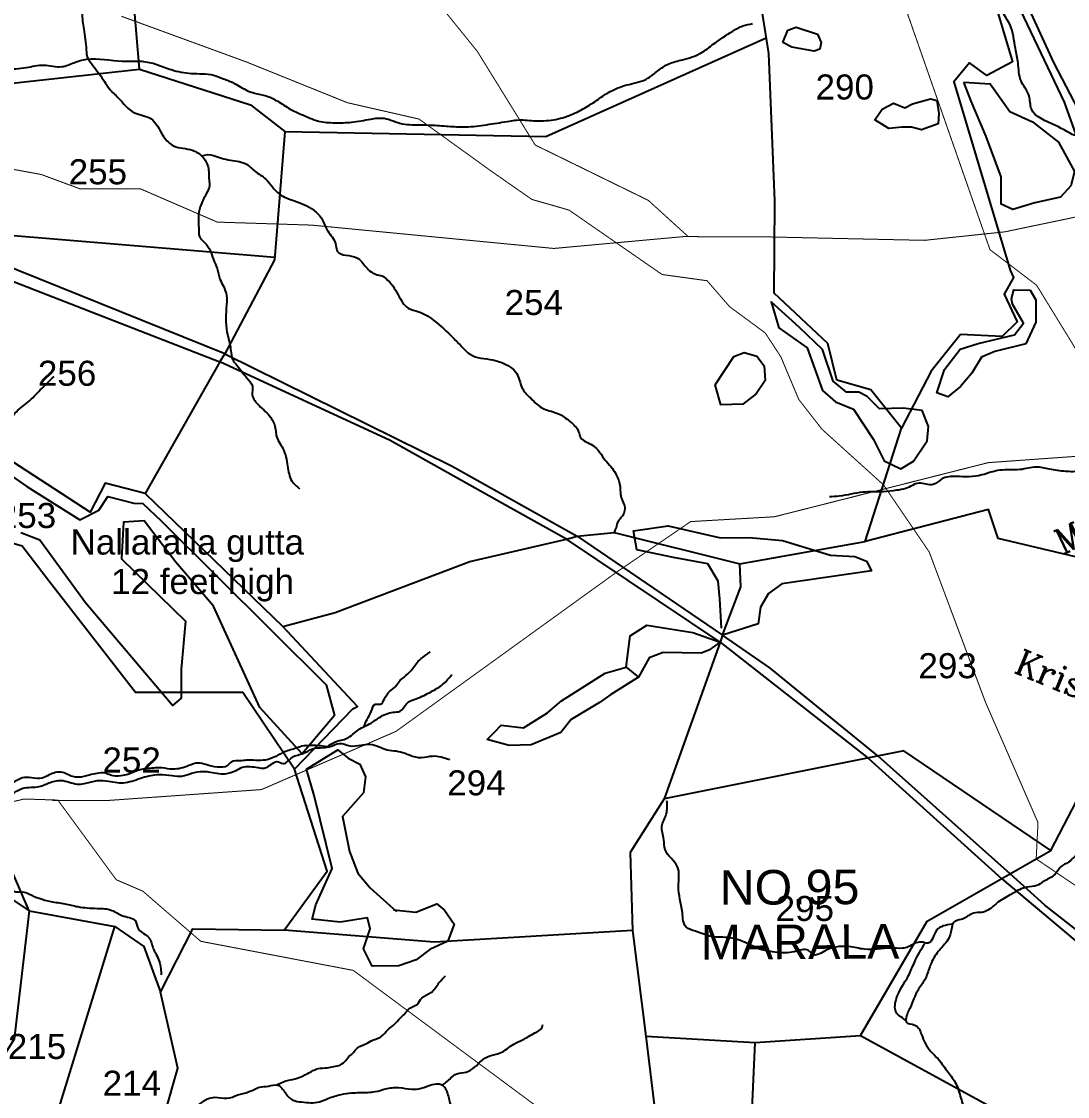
# Model space of a CAD drawing. Header units: feet. Extents: x 812574 to 820018, y 1579761 to 1589140.
# Drawn here: x 816486 to 817530, y 1583752 to 1584825 of the extents above; entities that cross this region are included whole.
import ezdxf
from ezdxf.enums import TextEntityAlignment as Align

# ---------------------------------------------------------------- set-up
doc = ezdxf.new("R2010")
doc.units = ezdxf.units.FT
doc.header["$LTSCALE"] = 15
doc.header["$MEASUREMENT"] = 0
doc.linetypes.add('HIDDEN2', pattern=[0.1875, 0.125, -0.0625])
for name, color, linetype in [('HILL', 17, 'Continuous'), ('PLOT', 7, 'Continuous'), ('PLOT NO', 7, 'Continuous'), ('ROADS', 6, 'Continuous'), ('TANKS-STREAM', 4, 'Continuous'), ('TEXT', 1, 'Continuous')]:
    doc.layers.add(name, color=color, linetype=linetype)
doc.styles.add('section', font='complex.shx', dxfattribs={"height": 1.6})
doc.styles.get("Standard").update_dxf_attribs({"font": 'arial.ttf'})
doc.linetypes.add('DOTS', pattern='A,1e-06,-3,["●",Standard,S=3,R=0,X=-1.25,Y=-1.25],-3', length=6.000001)

msp = doc.modelspace()

# ---------------------------------------------------------------- linework, layer by layer
at = {"layer": 'HILL'}
for points in [[(817544.7, 1584728.9), (817516.3, 1584783.6), (817459.6, 1584907.1), (817422.3, 1584976.3), (817299.7, 1585120.9), (817237.9, 1585172.6), (817226, 1585194.2), (817237.4, 1585224.4), (817301.8, 1585299.5), (817338.8, 1585340.5), (817381.9, 1585371.9), (817494.2, 1585409.5), (817572.5, 1585402.3)], [(817245.8, 1584803.8), (817250.7, 1584816.1), (817259.1, 1584819), (817280.5, 1584811.9), (817284.1, 1584803.8), (817282.8, 1584797), (817277.2, 1584795), (817254.9, 1584799.2), (817245.8, 1584803.8)], [(817426.3, 1584764), (817452.6, 1584762.5), (817472.2, 1584734.8), (817494.9, 1584724.6), (817520.7, 1584704.3), (817536.8, 1584674.9), (817533.3, 1584660.6), (817522.8, 1584649.5), (817497.4, 1584643.7), (817475.2, 1584637.2), (817463.8, 1584642.5), (817463.5, 1584669.6), (817448.6, 1584709.9), (817433.7, 1584745.1), (817426.3, 1584764)], [(817345, 1584737.1), (817356.4, 1584743), (817367.4, 1584738.6), (817375.2, 1584742.6), (817393.2, 1584747.4), (817399.4, 1584745.9), (817401.6, 1584733), (817400.9, 1584722.4), (817384.3, 1584716.5), (817374.1, 1584719.1), (817364.9, 1584719.1), (817351.6, 1584718), (817337.7, 1584726.4), (817345, 1584737.1)], [(817423.1, 1584460.6), (817410.3, 1584450), (817399.5, 1584454.1), (817407.2, 1584477.3), (817422.9, 1584497.6), (817440.7, 1584503.3), (817476.8, 1584512.1), (817485.8, 1584523.8), (817475.1, 1584542.6), (817473.9, 1584547.8), (817476.2, 1584556.8), (817492.7, 1584556.5), (817498.1, 1584547.1), (817498.3, 1584524.5), (817488.2, 1584502.9), (817457.3, 1584495.5), (817444.2, 1584489.6), (817434.5, 1584473.9), (817423.1, 1584460.6)], [(817262.5, 1584519.3), (817234.1, 1584544.8), (817241.7, 1584519), (817270.1, 1584498.9), (817285.5, 1584456.4), (817298.3, 1584445.3), (817316.3, 1584437.7), (817336.3, 1584407.6), (817346.9, 1584386.3), (817363.7, 1584378.3), (817376.3, 1584386.1), (817389.8, 1584406.4), (817391, 1584420.4), (817384.8, 1584436.5), (817365.9, 1584438.8), (817342.4, 1584438.1), (817330.1, 1584450.4), (817321.6, 1584454.9), (817309.3, 1584454.7), (817296, 1584465.7), (817285.3, 1584497.4), (817262.5, 1584519.3)], [(817178.4, 1584462.2), (817196.9, 1584490.5), (817207.2, 1584494.4), (817220, 1584490.9), (817227.3, 1584481.1), (817228.2, 1584466.5), (817219.2, 1584453.2), (817205.9, 1584443), (817184, 1584442.1), (817178.4, 1584462.2)], [(816459.6, 1584382.6), (816491.7, 1584360.7), (816544.6, 1584327.4), (816563.6, 1584337), (816572.3, 1584350.7), (816598.5, 1584344), (816607.5, 1584343.7), (816625.6, 1584326.6), (816790.4, 1584162.8), (816798.5, 1584132.1), (816766.2, 1584094), (816724.1, 1584140.1), (816677.7, 1584241.3), (816640.1, 1584285.4), (816608.8, 1584326.3), (816588.1, 1584325.1), (816586, 1584288.4), (816649.8, 1584226.2), (816645.6, 1584178.5), (816645.6, 1584149.4), (816637.1, 1584142.3), (816550.1, 1584244.7), (816504.7, 1584307.1), (816485.6, 1584314.5)], [(817184.6, 1584219.4), (817183.1, 1584248.6), (817181.4, 1584266.4), (817171, 1584283.7), (817136.9, 1584290), (817100.2, 1584297.4), (817096.8, 1584316.3), (817131.4, 1584321.3), (817183.6, 1584309.5), (817212.1, 1584309.8), (817245.6, 1584306.9), (817293.4, 1584292.3), (817317.8, 1584290.7), (817329.4, 1584286.1), (817334.2, 1584276.4), (817244.9, 1584263.6), (817231.4, 1584254.1), (817223.7, 1584240.4), (817221.2, 1584223.6), (817185.5, 1584212.5)], [(817089.4, 1584180.6), (817093.5, 1584211.6), (817110.1, 1584222.3), (817156.1, 1584215), (817183.4, 1584205.5), (817172.1, 1584197.5), (817164.4, 1584194.4), (817126.4, 1584195), (817112.6, 1584189.8), (817102, 1584170.4)], [(816957.7, 1584115.3), (816964.9, 1584122.5), (816987.1, 1584119.9), (817011, 1584134.9), (817025.2, 1584146.8), (817068.5, 1584174.5), (817089.4, 1584180.6), (817102, 1584170.4), (817074.4, 1584153), (817062.9, 1584145.2), (817034.7, 1584128.2), (817024.3, 1584115.3), (816994.9, 1584103), (816972.8, 1584102.3), (816951, 1584108.2), (816957.7, 1584115.3)]]:
    msp.add_lwpolyline(points, dxfattribs=at)
at = {"layer": 'HILL', "lineweight": -2}
msp.add_lwpolyline([(816857.4, 1583938.2), (816879.6, 1583936), (816900.6, 1583944.2), (816908.2, 1583937.9), (816917.9, 1583923.9), (816911.8, 1583906.9), (816893.6, 1583898.7), (816879.9, 1583888.4), (816862.9, 1583882.4), (816836.2, 1583882.1), (816827.4, 1583899.3), (816834, 1583919.4), (816831.6, 1583930.3), (816804.3, 1583926), (816776.3, 1583929.1), (816780, 1583943.3), (816796.2, 1583979.5), (816778.2, 1584052.4), (816770.6, 1584078.7), (816801.9, 1584097.9), (816812.3, 1584089.6), (816823.7, 1584083.8), (816829.4, 1584070.9), (816827.5, 1584055.2), (816806.5, 1584031.6), (816813.4, 1583996.6), (816821.8, 1583974.9), (816834, 1583960.4), (816860.4, 1583936.7)], dxfattribs=at)
at = {"layer": 'PLOT'}
for points in [[(817185.1, 1585198.5), (817301.7, 1585102.5), (817374.7, 1585018.8), (817420.8, 1584965.9), (817469.5, 1584863.8), (817526.6, 1584744.2), (817547.5, 1584685.5), (817754.6, 1584647.1)], [(816212.4, 1584981.4), (816203.3, 1584949.7), (816240.2, 1584929.6), (816268.1, 1584848.6), (816292.4, 1584836.6), (816292, 1584807.3), (816306.3, 1584749.1), (816371.1, 1584751.4), (816604.1, 1584777), (816584.3, 1585009.3)], [(817420.8, 1584965.9), (817475.1, 1584784.3), (817449.3, 1584770.8), (817432.2, 1584783.4), (817416.3, 1584764.5), (817472.8, 1584576.5), (817476, 1584569.2), (817466.8, 1584552.6), (817479.6, 1584525), (817464.8, 1584510.5), (817423.2, 1584512.4), (817393.9, 1584475.9), (817364.3, 1584419), (817333.6, 1584457.2), (817299.8, 1584466.7), (817290.6, 1584503.3), (817237.1, 1584553.6), (817237.5, 1584597.2), (817237.9, 1584645.8), (817231.8, 1584792.7), (817203.9, 1584969.8)], [(816604.1, 1584777), (816714.9, 1584741.5), (816749.1, 1584715), (817009.5, 1584709.8), (817229.3, 1584808.2)], [(816749.1, 1584715), (816738.8, 1584586.7), (816689.1, 1584492.9), (816461.9, 1584584.4), (816390, 1584618.6), (816739, 1584589.5)], [(816078.9, 1584692.3), (816092.9, 1584676), (816186, 1584600.1), (816218.2, 1584583.3), (816363.4, 1584464.3), (816368.3, 1584581), (816364.7, 1584622.5), (816467.9, 1584569.3), (816684.3, 1584485), (816689.1, 1584492.9), (816915.9, 1584381), (817040.6, 1584311.3), (817077.5, 1584314.8), (817203, 1584283.5), (817328.1, 1584305.7), (817364.3, 1584419)], [(816758.8, 1584078.6), (816707.1, 1584155.2), (816599.9, 1584155.3), (816514.4, 1584265.6), (816486.9, 1584301.1), (816460.3, 1584308.8), (816411.5, 1584354.3), (816384.6, 1584353.6), (816329.8, 1584427.4), (816255.7, 1584473.6), (816153.6, 1584554.8), (816079.3, 1584604.7)], [(817029.9, 1584308.2), (816974.6, 1584339.1), (816854.1, 1584406.5), (816684.3, 1584485), (816609.6, 1584353.7), (816569.8, 1584364), (816554.9, 1584335), (816455.4, 1584399.5), (816363.4, 1584464.3)], [(816609.6, 1584353.7), (816747, 1584220.9), (816799.1, 1584234.9), (816933.5, 1584286), (817029.9, 1584308.2)], [(817513.2, 1583997.5), (817543, 1584055.1), (817612.3, 1584251.1), (817550.6, 1584287.4), (817460.8, 1584308.7), (817450.9, 1584337.7), (817328.1, 1584305.7)], [(817185.5, 1584212.5), (817183.4, 1584205.5), (817029.9, 1584308.2), (817040.6, 1584311.3)], [(817040.6, 1584311.3), (817185.5, 1584212.5), (817203.9, 1584260.7), (817203, 1584283.5)], [(817183.4, 1584205.5), (817127.5, 1584049.2), (817093.6, 1583995.6), (817095.8, 1583917.6), (816898.3, 1583905.9), (816748.4, 1583917.9), (816791.4, 1583976.9), (816758.8, 1584078.6), (816817, 1584138.8), (816821.5, 1584141.1), (816747, 1584220.9)], [(817749.5, 1583736.9), (817697.1, 1583773.7), (817647.8, 1583824.8), (817583.4, 1583883.3), (817507.2, 1583943.1), (817472.8, 1583974.4), (817340.8, 1584091.7), (817232.8, 1584179.7), (817185.5, 1584212.5)], [(817183.4, 1584205.5), (817331.1, 1584089.8), (817464.2, 1583969.4), (817545.3, 1583901.1), (817581.2, 1583873.4), (817626.1, 1583830.8), (817673.5, 1583786.1), (817696.8, 1583765.5), (817744.4, 1583729.6)], [(817095.8, 1583917.6), (817109.1, 1583812.2), (817218.2, 1583805.9), (817323.4, 1583812.8), (817389.9, 1583926.9), (817513.2, 1583997.5), (817366.6, 1584096.9), (817127.5, 1584049.2)], [(816493.8, 1583937.4), (816438.4, 1584065.5)], [(816325.8, 1584004.2), (816325.6, 1583992.6), (816366.7, 1584010.5), (816386.3, 1584011.9), (816402.8, 1584021), (816432.2, 1583978.6), (816493.8, 1583937.4), (816579.4, 1583921.8), (816608.4, 1583901.9), (816624.9, 1583856.1), (816657.1, 1583919.4), (816748.4, 1583917.9)], [(816493.8, 1583937.4), (816479, 1583809.4), (816442.8, 1583752.1), (816455.7, 1583737.7), (816451.2, 1583696), (816504.3, 1583677.1), (816579.4, 1583921.8)], [(816504.3, 1583677.1), (816487.3, 1583663.2), (816510.5, 1583668.1), (816617.1, 1583691.4), (816642.2, 1583780.2), (816624.9, 1583856.1)], [(817109.1, 1583812.2), (817132.9, 1583617.7), (817210.5, 1583636.5), (817218.2, 1583805.9)], [(817323.4, 1583812.8), (817604, 1583659.5)]]:
    msp.add_lwpolyline(points, dxfattribs=at)
at = {"layer": 'ROADS', "linetype": 'DOTS', "ltscale": 0.15, "const_width": 1}
for points in [[(817819, 1584055.7), (817666.3, 1584248.1), (817634, 1584273.6), (817565.8, 1584452.6), (817499, 1584561.5), (817452.5, 1584597), (817325.9, 1584959.2), (817200.5, 1585159.5), (817139.5, 1585189.5), (817047.4, 1585286.1), (817022.1, 1585308.6), (817034.3, 1585405.2), (816942.5, 1585617), (816794.2, 1585919.1), (816737.9, 1586142.3), (816734.8, 1586294.3)], [(817151.8, 1584609.7), (817111.6, 1584646.2), (816998.8, 1584701.4), (816941, 1584794.9), (816845.8, 1584912.5), (816745.9, 1585072.5), (816656.2, 1585207), (816609.1, 1585252.2)], [(817671.4, 1584657.4), (817467.4, 1584614.8), (817387.1, 1584606.3), (817227, 1584609.8), (817146.5, 1584610), (817017.4, 1584598.2), (816775.6, 1584621.5), (816681.6, 1584624.5), (816604.7, 1584657.8), (816544.9, 1584657.6), (816506, 1584672), (816426.9, 1584686.5), (816361.1, 1584678.5), (816229.2, 1584627.3), (816185.2, 1584604.8), (816011.4, 1584632.7), (815983, 1584608.8), (815952.7, 1584583), (815784.6, 1584592.9), (815737.3, 1584624.7), (815660.1, 1584662), (815636.2, 1584652.1), (815588.6, 1584658.4)]]:
    msp.add_lwpolyline(points, dxfattribs=at)
at = {"layer": 'ROADS', "linetype": 'HIDDEN2', "ltscale": 10, "const_width": 1}
for points in [[(817564.6, 1583944.4), (817498.6, 1583989.1), (817500.4, 1584025.4), (817448, 1584145.5), (817391.8, 1584295.5), (817346.2, 1584362.4), (817284.9, 1584417.8), (817261.7, 1584447.6), (817243.9, 1584490), (817228.3, 1584513.9), (817192.6, 1584540.2), (817170.3, 1584566), (817125.4, 1584572.2), (817032.5, 1584636.5), (816995.5, 1584647.1), (816954.3, 1584675.8), (816882.9, 1584727.3), (816811.5, 1584743.6), (816710.9, 1584784.2), (816585.9, 1584829.9)], [(815987.4, 1583747.7), (816001.9, 1583826.3), (816030.8, 1583836.4), (816139, 1583859), (816185.6, 1583872.7), (816242.8, 1583892.5), (816280.6, 1583909.7), (816297, 1583917.2), (816309.7, 1583936), (816321.1, 1583992.5), (816340.4, 1584005), (816389.8, 1584025.8), (816489.1, 1584048.9), (816514, 1584048.1), (816522.6, 1584047.8), (816580.8, 1583968.4), (816607.4, 1583956.9), (816639.6, 1583929), (816665.2, 1583906.9), (816817.3, 1583877.9), (817064.5, 1583694.6)]]:
    msp.add_lwpolyline(points, dxfattribs=at)
at = {"layer": 'ROADS', "linetype": 'HIDDEN2', "lineweight": -2, "ltscale": 10, "const_width": 1}
msp.add_lwpolyline([(817798.1, 1584461.2), (817701.6, 1584402.5), (817450.8, 1584384.5), (817237.5, 1584330.5), (817153.9, 1584325.7), (817079.4, 1584274.8), (816859.8, 1584116.3), (816725.7, 1584058.3), (816572, 1584047.4), (816517.1, 1584047.4)], dxfattribs=at)
at = {"layer": 'TANKS-STREAM'}
for points in [[(817656.9, 1584634.5), (817649.4, 1584642.5), (817641.9, 1584650.1), (817630.1, 1584653.5), (817613.1, 1584658.7), (817599.5, 1584667.4), (817585.1, 1584685.9), (817565.9, 1584700.1), (817557.2, 1584704.4), (817540.2, 1584709.6), (817517.8, 1584721), (817493.8, 1584737.5), (817491.5, 1584750.2), (817483.5, 1584765.5), (817480.5, 1584783.2), (817477.9, 1584797.6), (817472.5, 1584821.2), (817460.7, 1584841.3), (817455.9, 1584860.3), (817446.6, 1584900.7), (817441.3, 1584929.9), (817443.1, 1584949.6), (817436.6, 1584968.6), (817424.8, 1584988.7), (817404.2, 1585003), (817363.4, 1585026.1), (817346.5, 1585035.5), (817324.6, 1585056), (817316.7, 1585065.9), (817308.4, 1585076.6), (817292.2, 1585084.4), (817281.2, 1585100.5), (817270.3, 1585112.3), (817261.9, 1585126.3), (817254.3, 1585137.3), (817245.5, 1585156.3), (817228, 1585170.4), (817222, 1585181), (817218.6, 1585199), (817212.6, 1585219.3), (817202.1, 1585241.1), (817187.5, 1585259.1), (817168.2, 1585281), (817155.1, 1585293.4), (817141.8, 1585313.2), (817132.9, 1585333.7), (817122.5, 1585349.4), (817116.7, 1585353.7), (817098.5, 1585366.2), (817081.5, 1585381.6), (817066.4, 1585398.8), (817056, 1585413.9), (817041.4, 1585421.2), (817030.1, 1585431.6), (817017, 1585443), (817001.7, 1585455.2), (816999.8, 1585464.3), (816989.7, 1585474.2), (816978.7, 1585488.6), (816968.3, 1585496.9), (816960.7, 1585503.1), (816943.2, 1585514.5), (816928, 1585528.6), (816919.4, 1585549.2), (816913.7, 1585557.5), (816911.8, 1585564.1), (816920.7, 1585566), (816932.3, 1585566.8), (816942.2, 1585570.7), (816959.9, 1585571.5), (816974.3, 1585569.6), (816990.7, 1585574), (817001.3, 1585578.3), (817014.1, 1585577), (817025.2, 1585577.3), (817041, 1585582.9), (817052.1, 1585582.3), (817060.7, 1585581.7), (817073.3, 1585582.2), (817083.7, 1585580.1), (817091.1, 1585570.9), (817101.6, 1585567.9), (817114.8, 1585565), (817123.9, 1585562.9), (817134.9, 1585557.8), (817144.7, 1585553.4), (817157.3, 1585553.1), (817166.6, 1585553.4), (817181.9, 1585547.7), (817199.7, 1585544.4), (817210.5, 1585543.5), (817223, 1585543.2), (817230.6, 1585544.3), (817249.1, 1585543.9), (817254.3, 1585541.5), (817258.9, 1585539.2), (817267.7, 1585536.2), (817277.8, 1585535.9), (817290.3, 1585534.7), (817306.1, 1585531.3), (817316.1, 1585525.3), (817324.6, 1585518.7), (817334.5, 1585514.7), (817345.9, 1585515.4), (817354.1, 1585514.4), (817361.4, 1585516.4), (817373.6, 1585518.6), (817382.1, 1585516.9), (817392.7, 1585512.5), (817414, 1585509.7), (817428, 1585508.9), (817437.6, 1585508.8), (817452, 1585506.6), (817467.3, 1585502.6), (817481.8, 1585495.8), (817497.4, 1585491), (817512, 1585489.5), (817523.2, 1585482.2), (817534.7, 1585474.9), (817545.2, 1585466.2), (817555.5, 1585453), (817569.4, 1585442.4), (817578.8, 1585434.5)], [(815988, 1584790.5), (815986.1, 1584799.7), (815985, 1584811.6), (815989.4, 1584825.5), (815995.6, 1584834.4), (815998.9, 1584850.1), (816004.9, 1584860.2), (816016.7, 1584871.6), (816030.9, 1584895.1), (816052, 1584914.1), (816070.3, 1584929.9), (816083.8, 1584939.6), (816094.4, 1584950.1), (816119.8, 1584965.4), (816133, 1584974.2), (816154.7, 1584987.2), (816165.4, 1584995.9), (816170.4, 1585005.7), (816170.2, 1585020.8), (816171.1, 1585038.7), (816176.3, 1585049.2), (816190.9, 1585069.6), (816206.2, 1585097.5), (816219.2, 1585119.9), (816228.4, 1585142.4), (816236.4, 1585196.8), (816246, 1585231.5), (816251.4, 1585252.2), (816258.6, 1585270.6), (816260.1, 1585291.6), (816266.1, 1585315.5), (816271.9, 1585333.3), (816278.5, 1585342.3), (816284.8, 1585329.4), (816292.3, 1585322.5), (816298.1, 1585316.3), (816302.8, 1585304.7), (816313.9, 1585292.5), (816324.5, 1585288.1), (816343, 1585284.3), (816353.8, 1585278.4), (816364.8, 1585272), (816381.1, 1585268.9), (816393.8, 1585265.9), (816399.6, 1585257.8), (816408.5, 1585244.3), (816411.5, 1585227.8), (816415.4, 1585219.9), (816430.8, 1585206.5), (816435.4, 1585199.8), (816437.5, 1585191.3), (816448.9, 1585177.1), (816464, 1585160.6), (816475.9, 1585136), (816486.8, 1585113.2), (816490.1, 1585097.2), (816493.5, 1585078.3), (816496.2, 1585063.1), (816503.1, 1585050.5), (816502.8, 1585031.2), (816500.9, 1585011.2), (816501.8, 1584999.8), (816506.5, 1584983.5), (816508.5, 1584972.7), (816507.5, 1584956.6), (816506.7, 1584941.7), (816508.9, 1584926.7), (816511.4, 1584915.5), (816519.4, 1584903.5), (816528.5, 1584894.6), (816540.8, 1584892.3), (816554.6, 1584888.9), (816564.6, 1584886.1), (816568.5, 1584882.8), (816571.2, 1584881.2), (816583.5, 1584882.1), (816613.9, 1584874.6), (816639.1, 1584874.4), (816660.3, 1584876.9), (816669.1, 1584875.5), (816696.2, 1584876.6), (816713.2, 1584882.6), (816731.7, 1584883.7), (816754.5, 1584889.1), (816770.3, 1584897.5), (816788.1, 1584896.4), (816792, 1584896.2), (816799.9, 1584895.9), (816814, 1584891.2), (816826.8, 1584893.7), (816842.4, 1584895.9), (816855.8, 1584896.9), (816865.5, 1584896.5), (816875.5, 1584895.7), (816889.1, 1584895.7), (816897.3, 1584898.2), (816909.5, 1584903.4), (816919.5, 1584905.1), (816936.1, 1584905.9), (816950.5, 1584907.2), (816963.8, 1584912), (816974.8, 1584916.1), (816988.4, 1584918.5), (816999.8, 1584920.5), (817014.6, 1584919.4), (817033.2, 1584923.7), (817061, 1584919.7), (817099, 1584918.7)], [(816527.7, 1584895), (816529.9, 1584888.8), (816531.3, 1584881.2), (816533.4, 1584866.2), (816538.5, 1584854.8), (816545.7, 1584842.8), (816546.6, 1584833), (816548.4, 1584817.1), (816550.9, 1584796.4), (816552.8, 1584787.3), (816553.5, 1584786.3), (816558.9, 1584779), (816569, 1584764.9), (816574.1, 1584757.4), (816582.9, 1584748.5), (816599, 1584733.6), (816615.3, 1584727.8), (816628, 1584710), (816638.1, 1584700.5), (816657, 1584696.2), (816666.9, 1584689.6), (816672.4, 1584679.8), (816673.5, 1584666.5), (816673.9, 1584660.7), (816671.5, 1584654.3), (816665.6, 1584642.2), (816662.9, 1584631.7), (816663.1, 1584618.2), (816663.8, 1584610.2), (816670.9, 1584602.1), (816678.6, 1584585.1), (816681.6, 1584578.1), (816684.3, 1584567.6), (816687.8, 1584560.5), (816690.8, 1584551.4), (816690.6, 1584538.7), (816692, 1584511.2), (816694.7, 1584499.8), (816695.7, 1584492), (816697, 1584487.4), (816701.2, 1584481.6), (816711.1, 1584469.1), (816716.7, 1584460.7), (816716.6, 1584452.2), (816723.3, 1584441.5), (816734.9, 1584429.5), (816739.8, 1584417.7), (816740.5, 1584411.7), (816747.1, 1584398.5), (816751.8, 1584381.2), (816756.1, 1584366), (816763.8, 1584358.5)], [(816322.3, 1584765.9), (816329.6, 1584764.7), (816343, 1584763.2), (816349.1, 1584763.2), (816359.7, 1584764.5), (816368, 1584767.5), (816382.5, 1584766.7), (816393.2, 1584765.1), (816405.6, 1584767), (816414.7, 1584771.6), (816422, 1584772.9), (816436, 1584772.7), (816451.7, 1584771.6), (816458.2, 1584771.6), (816465.8, 1584774.2), (816480.6, 1584777.5), (816491, 1584778.8), (816508.5, 1584781.1), (816526.6, 1584779.6), (816538.6, 1584783.5), (816551.3, 1584786.9), (816586.9, 1584785.1), (816606.2, 1584785), (816621.3, 1584781.8), (816635.9, 1584776.6), (816655.8, 1584772.9), (816677.8, 1584771.1), (816687.7, 1584767.6), (816698.3, 1584763.1), (816711.9, 1584755.6), (816718.8, 1584753.2), (816730.5, 1584750.4), (816741.9, 1584745), (816754.4, 1584737.2), (816765.5, 1584732), (816782.7, 1584725.3), (816798.8, 1584723.6), (816815.5, 1584724.2), (816834.8, 1584727.3), (816848, 1584728.1), (816866.2, 1584722.6), (816875.9, 1584721.7), (816898.9, 1584721.1), (816916.4, 1584719.9), (816931.9, 1584719.6), (816952.9, 1584722.1), (816973.3, 1584725.3), (816980.3, 1584726.3), (816997.3, 1584725.7), (817017.1, 1584726.6), (817034.9, 1584731.7), (817049.6, 1584739.2), (817063.2, 1584748), (817075.1, 1584755.6), (817092.5, 1584761.9), (817111.2, 1584768), (817121, 1584775.3), (817132.2, 1584782.4), (817145.7, 1584786.5), (817164.4, 1584793.4), (817176.5, 1584802), (817196, 1584815.1), (817206, 1584820.3), (817215.7, 1584822.5)], [(816665.8, 1584690.5), (816672.3, 1584691.9), (816683.7, 1584688.8), (816701.4, 1584685.4), (816709.6, 1584682.9), (816719.2, 1584675.4), (816730, 1584667.4), (816743.4, 1584652.6), (816758.8, 1584645.7), (816777.8, 1584636.4), (816786.3, 1584627.1), (816791.8, 1584615.7), (816799.6, 1584603.2), (816801.4, 1584595.5), (816820.9, 1584589), (816829.8, 1584579.7), (816841.3, 1584572), (816847.4, 1584570.2), (816849.7, 1584568.5), (816862.2, 1584551.8), (816872, 1584538.7), (816882.6, 1584535), (816897.8, 1584526.4), (816916.9, 1584509), (816925.7, 1584500.1), (816933.8, 1584492.6), (816956.5, 1584487), (816973.5, 1584480.1), (816980.4, 1584473.3), (816985.5, 1584459.6), (816994.3, 1584448.7), (817007.4, 1584438.2), (817022.1, 1584433.3), (817033.2, 1584425.7), (817042.1, 1584415.4), (817044, 1584409.7), (817056, 1584401.9), (817068.9, 1584386.7), (817074.2, 1584380.6), (817078.8, 1584373.9), (817083.2, 1584362), (817085.1, 1584347.9), (817087.8, 1584341.6), (817085.8, 1584331.5), (817083.4, 1584328.6), (817080.1, 1584322.4), (817078.7, 1584317.4), (817077, 1584314.5)], [(816446.4, 1584393.1), (816449.4, 1584395.3), (816455.2, 1584403.1), (816461.7, 1584409.2), (816468.2, 1584416.2), (816474.2, 1584426), (816479.8, 1584433.7), (816492.7, 1584444.9), (816505.1, 1584457), (816518.8, 1584470.5)], [(817800, 1584384), (817798.6, 1584369.7), (817798.6, 1584365.6), (817786, 1584351.8), (817780.1, 1584342.7), (817775.8, 1584325.6), (817775.2, 1584322.2), (817771.2, 1584309.1), (817758.5, 1584296.5), (817746.5, 1584305.4), (817736.7, 1584314.6), (817726, 1584321.2), (817708.2, 1584328.2), (817691.5, 1584335.8), (817679.4, 1584344.2), (817662.1, 1584351.3), (817651.5, 1584354.3), (817635.8, 1584360.4), (817623.6, 1584365.2), (817608.3, 1584370.1), (817595.4, 1584372.2), (817583.1, 1584371.5), (817568.5, 1584374.2), (817556.4, 1584376), (817543.3, 1584375.7), (817527.7, 1584375.7), (817511.8, 1584378), (817498.6, 1584380.1), (817482.4, 1584377.5), (817462.2, 1584376.9), (817444.3, 1584372.2), (817431.8, 1584370.3), (817418.6, 1584370.7), (817404.6, 1584368.2), (817395.7, 1584362.6), (817381.7, 1584363.9), (817368.6, 1584358.7), (817359.1, 1584356.9), (817346.4, 1584355.4), (817325.6, 1584355), (817302, 1584351), (817292.4, 1584350.4)], [(816828.3, 1584121.1), (816831.1, 1584128.2), (816835.2, 1584136.2), (816839.5, 1584143.5), (816844.4, 1584143.5), (816848.4, 1584148.7), (816853.5, 1584156.3), (816860, 1584161.6), (816863.1, 1584166.3), (816868, 1584170.6), (816874.9, 1584177.1), (816883.3, 1584187.5), (816891.1, 1584193.4), (816894, 1584195.9)], [(816791.1, 1584100.7), (816799.1, 1584105.8), (816811, 1584109.5), (816822.5, 1584117.9), (816835.1, 1584124.7), (816843.4, 1584130.2), (816857.2, 1584135.5), (816864, 1584136.5), (816870.3, 1584144), (816880.6, 1584149.1), (816894.9, 1584155.9), (816906.8, 1584163.4), (816915.6, 1584173.2)], [(816429.5, 1583723.6), (816429.9, 1583724.6), (816430.4, 1583728.6), (816433.2, 1583734.9), (816435.2, 1583739), (816437.9, 1583745.7), (816438.1, 1583751.8), (816440.9, 1583756.5), (816444.1, 1583761.7), (816447.3, 1583769.5), (816452.7, 1583777.3), (816458.3, 1583785.5), (816462.7, 1583793.6), (816465, 1583800.2), (816469, 1583807.2), (816468, 1583815.8), (816470.3, 1583821), (816472.3, 1583827.2), (816474.5, 1583842.7), (816473.5, 1583845.7), (816473.8, 1583852.9), (816476, 1583858.8), (816476, 1583865.9), (816475.5, 1583874.2), (816476.2, 1583884.6), (816476.9, 1583893.1), (816477.3, 1583900.4), (816477.3, 1583912.8), (816473.8, 1583930.9), (816474.5, 1583945.1), (816471.1, 1583954.7), (816470.4, 1583966.1), (816466.8, 1583972.1), (816461.9, 1583984.9), (816456, 1584000.6), (816449.9, 1584011.5), (816439.1, 1584026.8), (816431.8, 1584036.4), (816434.6, 1584038.3), (816444.4, 1584036.8), (816449.9, 1584040.6), (816452.6, 1584048.3), (816457.3, 1584052.1), (816472, 1584052.5), (816479.4, 1584055.5), (816487.5, 1584059.6), (816504, 1584061.3), (816514.9, 1584065.5), (816527.8, 1584067.2), (816543.8, 1584063.6), (816550.6, 1584064.6), (816561.8, 1584067.2), (816573.1, 1584066.8), (816581.8, 1584065.3), (816590, 1584065.4), (816607.1, 1584070.3), (816623.5, 1584073.3), (816636.5, 1584072.4), (816646.4, 1584071.8), (816656, 1584074.6), (816667.7, 1584076.5), (816672.6, 1584076), (816689.6, 1584074.1), (816700.6, 1584077.5), (816706.6, 1584080.5), (816722.2, 1584080.2), (816728.5, 1584079.8), (816735.5, 1584083.4), (816741.1, 1584086.3), (816747.3, 1584084.3), (816756.2, 1584090.3), (816767.8, 1584094.5), (816776.5, 1584098.8), (816787.2, 1584100.2), (816795.1, 1584101.5), (816803.1, 1584104.3), (816813.8, 1584102), (816824.8, 1584102.6), (816833.9, 1584103.6), (816843.2, 1584101), (816851, 1584097.9), (816860, 1584096.8), (816869, 1584094.6), (816880.8, 1584090.6), (816885.5, 1584090.4), (816896.3, 1584091.8), (816913.6, 1584088.4)], [(816791.2, 1584100.8), (816782.9, 1584102.1), (816772.1, 1584102.1), (816768, 1584102), (816760.6, 1584099.7), (816748.7, 1584095.9), (816739.9, 1584091.4), (816729.9, 1584087.8), (816710.5, 1584087.6), (816704.4, 1584087), (816695.6, 1584085.7), (816691.5, 1584082.2), (816682, 1584080.7), (816670.2, 1584083.2), (816662.7, 1584084.8), (816653.1, 1584082.2), (816637.4, 1584078.6), (816626.4, 1584079.9), (816612.8, 1584079.3), (816602.3, 1584077.4), (816592.4, 1584073.4), (816585.5, 1584072), (816575.1, 1584072.7), (816570.1, 1584074.7), (816561.6, 1584074.3), (816554, 1584072.8), (816548.5, 1584071.3), (816537.4, 1584071.2), (816526, 1584075.7), (816514, 1584072.9), (816506.8, 1584069.7), (816496.2, 1584070), (816487.2, 1584070), (816481.6, 1584067.2), (816474.5, 1584063.4), (816465.3, 1584059.4), (816458.8, 1584058.3), (816448.9, 1584050.8), (816443, 1584047.5), (816440.3, 1584045), (816435.9, 1584044.7), (816429.9, 1584045.8)], [(816455.7, 1584052), (816455.9, 1584044.6), (816460.3, 1584032), (816462.5, 1584023.2), (816470.7, 1584008.8), (816471.6, 1584005.1), (816472.4, 1583996.3), (816470.9, 1583979.3), (816474.4, 1583964.8), (816475.5, 1583960.8), (816478.8, 1583956.9), (816486.9, 1583956.4), (816494.2, 1583954), (816504, 1583949.8), (816515.5, 1583946.7), (816529.5, 1583944.3), (816542.5, 1583941.5), (816561.7, 1583939.8), (816576.4, 1583937.8), (816586.5, 1583932.7), (816599.9, 1583927.2), (816603, 1583919), (816613.5, 1583910.6), (816617.7, 1583899.8), (816620.7, 1583893.9), (816625.3, 1583879.6), (816625.6, 1583873.6)], [(817414.5, 1583923.9), (817399.2, 1583917.7), (817390.8, 1583905.2), (817384, 1583906.2), (817370.8, 1583901.4), (817365.1, 1583900), (817353.6, 1583900.2), (817340.4, 1583899.2), (817327.4, 1583899), (817311.6, 1583901.6), (817301.7, 1583901.6), (817289.2, 1583898), (817276.3, 1583893.7), (817271.4, 1583897.8), (817257.2, 1583896.4), (817240, 1583895.9), (817222.7, 1583899.2), (817209.7, 1583905), (817192.7, 1583910.5), (817174.8, 1583911.7), (817158.8, 1583916.9), (817149.4, 1583921), (817145.6, 1583935.6), (817141.7, 1583961.9), (817140.8, 1583981.3), (817128.3, 1583998.4), (817127.2, 1584008.3), (817125.2, 1584021.5), (817129.6, 1584033.7), (817130.2, 1584047.1)], [(817581.6, 1584016.1), (817576.6, 1584013.5), (817571.1, 1584008.3), (817562.5, 1584001), (817548.9, 1583994.9), (817536, 1583990.7), (817532.6, 1583987), (817524.8, 1583982.6), (817516.3, 1583972.9), (817505.7, 1583966.5), (817499.3, 1583962.6), (817489.4, 1583960.8), (817481.9, 1583958.4), (817471.9, 1583952.8), (817459, 1583944.7), (817455.8, 1583941.9), (817444.4, 1583935.7), (817436, 1583935.1), (817426.4, 1583929.7), (817415.8, 1583925.3), (817414.1, 1583919.1), (817410.4, 1583908.3), (817401.2, 1583897.1), (817392.9, 1583882.9), (817388.4, 1583870.6), (817379, 1583855.2), (817373.1, 1583841.3), (817368.8, 1583830.7), (817368.9, 1583826.7), (817377.4, 1583823.4), (817384.2, 1583813.8), (817387.8, 1583805.3), (817393.6, 1583797), (817400.7, 1583789.6), (817410.7, 1583776.3), (817418.4, 1583765.2), (817423.4, 1583750.5), (817425.9, 1583743.3), (817435.2, 1583730.5), (817442.9, 1583720.4), (817445.1, 1583713.1), (817446.2, 1583700.3), (817456.4, 1583683.6), (817463, 1583671.7), (817469.6, 1583657), (817473.3, 1583651.1), (817482.5, 1583642.4), (817499.6, 1583631.7), (817510.6, 1583620.9), (817524.3, 1583603.2), (817537.1, 1583584.6), (817549.3, 1583562), (817551.2, 1583553.8), (817552.3, 1583542.6), (817559.5, 1583525.9), (817569.6, 1583511.8), (817571.9, 1583509), (817580.6, 1583504.3), (817589.8, 1583501.4), (817603.6, 1583496.7), (817616.5, 1583492.2), (817627.2, 1583486.1), (817649.6, 1583483.5), (817667.2, 1583482.3), (817681, 1583479.2), (817704.6, 1583488.6), (817722, 1583486.7), (817731.7, 1583492.9), (817737.2, 1583496.1)], [(817369.5, 1583827.2), (817365.1, 1583830.5), (817359.6, 1583834.9), (817358.9, 1583848.9), (817371.3, 1583872.8), (817377.1, 1583885.9), (817388, 1583905.6)], [(816741, 1583763.6), (816743.1, 1583764.6), (816749.1, 1583767.3), (816759.4, 1583769.7), (816766.8, 1583772.4), (816771.4, 1583774.8), (816777.1, 1583777.9), (816782.3, 1583779.9), (816791.3, 1583780.8), (816797.8, 1583781.9), (816804.6, 1583783.7), (816809.8, 1583787.9), (816814.1, 1583793), (816816.4, 1583794.9), (816820.1, 1583799.3), (816823.5, 1583801.9), (816828.1, 1583803.8), (816835.2, 1583807.5), (816839.9, 1583809.4), (816844.4, 1583811.4), (816848.8, 1583815.4), (816854.4, 1583820.9), (816858, 1583823.8), (816864.5, 1583830.7), (816869.2, 1583835.2), (816873.2, 1583839.9), (816880.9, 1583844), (816885.7, 1583850.3), (816894.7, 1583855.7), (816902.8, 1583865.4), (816909.3, 1583872.4)], [(816906, 1583763.4), (816910.1, 1583766.3), (816914.7, 1583770.6), (816920.7, 1583774.7), (816929.8, 1583776.4), (816938.3, 1583781.2), (816945.3, 1583787.8), (816953.4, 1583792.5), (816963.8, 1583795.6), (816977.6, 1583804.4), (816986.2, 1583808.6), (816998.4, 1583815.5), (817005.7, 1583821.2), (817006.3, 1583824)], [(816494, 1583645.6), (816490.6, 1583651.7), (816489.8, 1583656.3), (816489.8, 1583661.1), (816498.9, 1583666.9), (816511, 1583669.9), (816520.2, 1583673.5), (816526.9, 1583677.3), (816534.2, 1583682.3), (816541.4, 1583687), (816559.7, 1583691), (816567, 1583694.6), (816575, 1583700.4), (816580.2, 1583705.9), (816587.5, 1583712.1), (816592.5, 1583716.3), (816606.2, 1583717.6), (816619, 1583722.7), (816626.3, 1583727.4), (816638.9, 1583730.1), (816642.6, 1583732.2), (816650.8, 1583737), (816662.9, 1583743.9), (816672, 1583749.6), (816679.3, 1583751.4), (816691.1, 1583750.3), (816702.3, 1583753.6), (816712.8, 1583756.7), (816723.9, 1583761.3), (816732.6, 1583762.5), (816741.9, 1583763.4), (816749.3, 1583755.9), (816757.3, 1583748.4), (816765.8, 1583746.6), (816783.6, 1583746.8), (816791.9, 1583750), (816805.3, 1583754.1), (816815.6, 1583755.6), (816831.4, 1583756.2), (816839.2, 1583756.9), (816849.3, 1583759.6), (816862.8, 1583760.9), (816875.6, 1583759.4), (816885, 1583760.3), (816896, 1583763.9), (816904.9, 1583764.2), (816909.4, 1583759.7), (816913.3, 1583747.3), (816918.1, 1583733.9), (816923.5, 1583722.2), (816931, 1583716.3), (816938.1, 1583707.7), (816942.1, 1583701.4), (816944.2, 1583692.8), (816952.4, 1583685.6), (816963.5, 1583680.2), (816969.2, 1583671.2), (816975.1, 1583661.6), (816978.1, 1583656.5), (816983.3, 1583651.4), (816987.4, 1583649.8), (816995.2, 1583646.4), (817001.4, 1583638.1), (817003.9, 1583627.4), (817009.9, 1583616.5), (817020.9, 1583602.5), (817028.1, 1583594.5), (817034.8, 1583590.7), (817039.3, 1583589.7), (817049.8, 1583588.7), (817061.2, 1583585.9), (817067.1, 1583580.8), (817070.1, 1583576.5), (817073.9, 1583568.4), (817079, 1583559.1), (817083.2, 1583550.5), (817090.1, 1583544.8), (817106.1, 1583531.9), (817111.8, 1583524), (817127.4, 1583517.7), (817137.5, 1583510.3), (817142.5, 1583501.7), (817150.2, 1583491)]]:
    msp.add_spline(points, degree=3, dxfattribs=at)

# ---------------------------------------------------------------- texts
at = {"layer": 'PLOT NO', "lineweight": -2}
for s, p in [('290', (817307.6, 1584759.3)), ('255', (816562.5, 1584674.7)), ('254', (816997.4, 1584544.3)), ('256', (816531.8, 1584473.7)), ('253', (816491.8, 1584331.8)), ('293', (817410.2, 1584181.9)), ('252', (816596.2, 1584087.8)), ('294', (816940.2, 1584065)), ('295', (817267.8, 1583939.7)), ('215', (816501.8, 1583802)), ('214', (816596.4, 1583765.3))]:
    msp.add_text(s, height=25, dxfattribs=at).set_placement(p, align=Align.MIDDLE_CENTER)
at = {"layer": 'PLOT NO', "linetype": 'Continuous', "lineweight": -2, "style": 'section'}
for s, rotation, p in [('Marala 3 miles', 25.2871, (817524.7, 1584292.5)), ('Kristnapuram 2 miles', 337.5132, (817475.3, 1584176))]:
    msp.add_text(s, height=24.639, rotation=rotation, dxfattribs=at).set_placement(p)
at = {"layer": 'PLOT NO', "lineweight": -2}
for s, p in [('Nallaralla gutta', (816535.3, 1584292.8)), ('12 feet high', (816575.7, 1584253.4))]:
    msp.add_text(s, height=25, dxfattribs=at).set_placement(p)
at = {"layer": 'TEXT', "lineweight": -2}
for s, p in [('NO.95', (817183, 1583943.3)), ('MARALA', (817164, 1583888.7))]:
    msp.add_text(s, height=34.5, rotation=0.2871, dxfattribs=at).set_placement(p)

doc.saveas('drawing.dxf')
